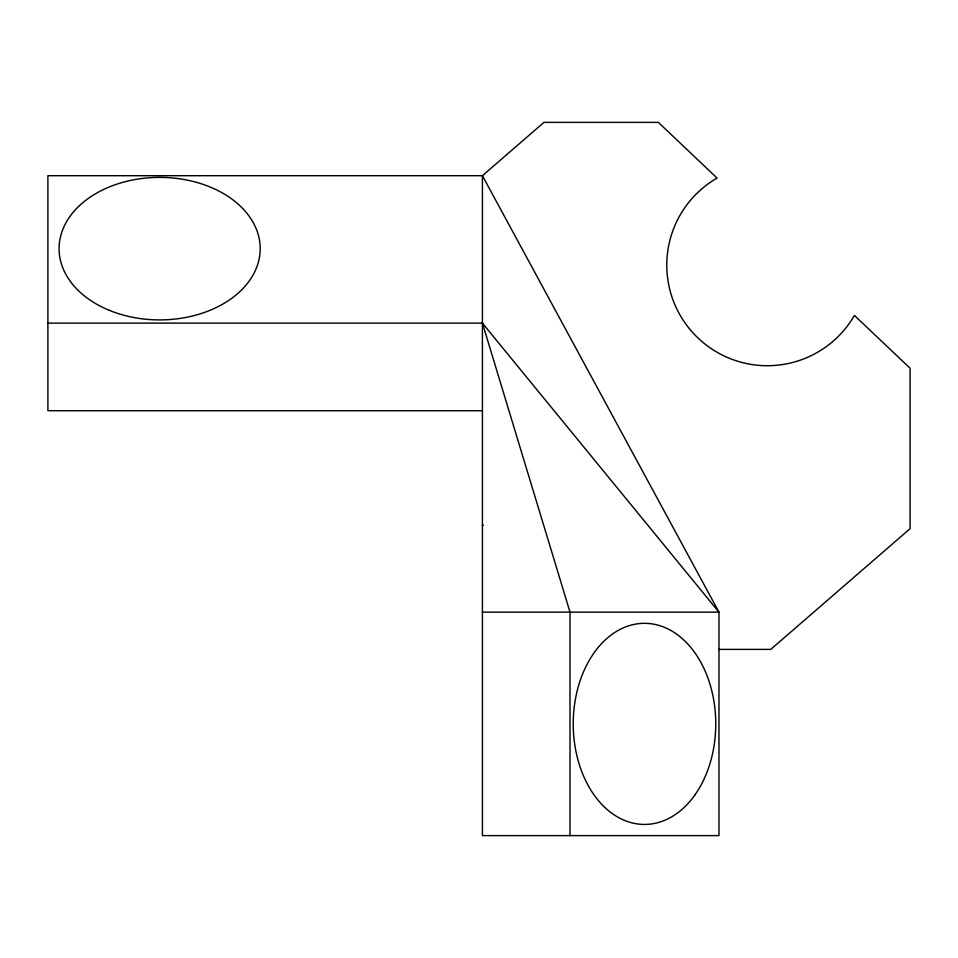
<?xml version="1.0" encoding="UTF-8"?>
<svg xmlns="http://www.w3.org/2000/svg" width="958" height="958" viewBox="0 0 958 958"><rect width="100%" height="100%" fill="white"/><g stroke="black" fill="none" stroke-linecap="round" stroke-linejoin="round"><path stroke-width="1.44" d="M47.9 323.121L482.413 323.121L718.979 612.15L718.979 835.615L482.413 835.615L482.413 175.697L543.94 122.385L658.362 122.385L717.051 178.068A100.554 100.554 0 0 0 696.226 336.258A100.554 100.554 0 0 0 854.416 315.433L910.1 368.255L910.1 528.66L770.747 649.392L718.979 649.392M482.413 410.719L47.9 410.719L47.9 175.697L482.413 175.697L718.979 612.15L482.413 612.15M482.413 525.247L483.299 525.247M482.413 323.121L570.01 612.15L570.01 835.615M694.885 794.984A100.554 71.263 -90 0 0 662.936 626.748A100.554 71.263 -90 0 0 575.662 749.91A100.554 71.263 -90 0 0 694.885 794.984M109.356 310.356A100.554 71.263 0 0 0 260.193 248.637A100.554 71.263 0 0 0 109.356 186.93A100.554 71.263 0 0 0 109.356 310.356"/></g></svg>
